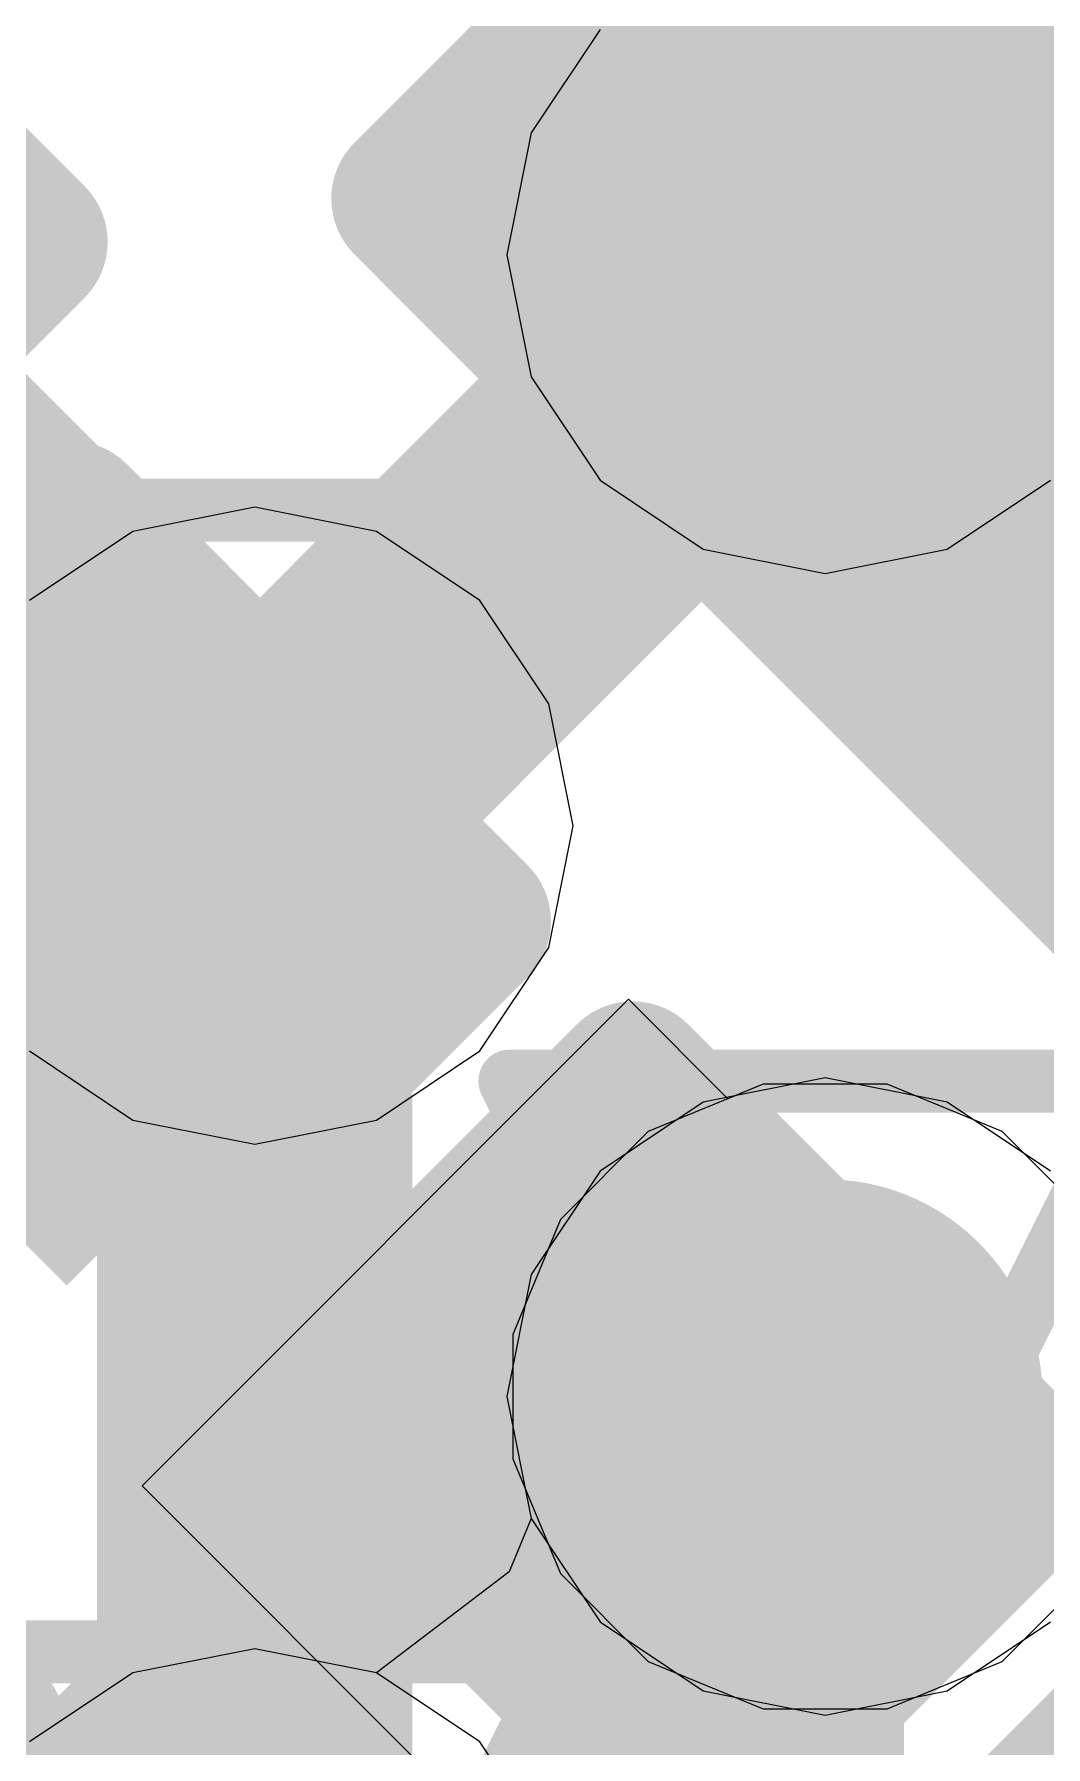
# Model space of a CAD drawing. Header units: inches. Extents: x -6 to 283, y -12 to 154.
# Drawn here: x 53.311 to 54.126, y 3.398 to 4.777 of the extents above; entities that cross this region are included whole.
import ezdxf

# ---------------------------------------------------------------- set-up
doc = ezdxf.new("R2010")
doc.units = ezdxf.units.IN
for name, color, linetype in [('Bottom Layer', 5, 'Continuous'), ('Bottom Overlay', 54, 'Continuous'), ('Bottom Paste', 16, 'Continuous'), ('Bottom Solder', 6, 'Continuous'), ('Drill Drawing', 1, 'Continuous'), ('GND-1', 16, 'Continuous'), ('GND-2', 90, 'Continuous'), ('GND-3', 216, 'Continuous'), ('GND-4', 54, 'Continuous'), ('PWR-1', 156, 'Continuous'), ('PWR-2', 130, 'Continuous'), ('Signal L1', 76, 'Continuous'), ('Signal L2', 6, 'Continuous'), ('Top Layer', 1, 'Continuous'), ('Top Paste', 8, 'Continuous'), ('Top Solder', 216, 'Continuous'), ('Via Holes', 16, 'Continuous')]:
    doc.layers.add(name, color=color, linetype=linetype)

# ---------------------------------------------------------------- blocks, each defined once
blk = doc.blocks.new('BGA_565_15_5_14_4__57')
at = {"layer": 'Top Layer'}
h = blk.add_hatch(color=1, dxfattribs=at)
edge = h.paths.add_edge_path()
edge.add_arc((3.575, 2.925), 0.125, 0, 360)
h = blk.add_hatch(color=1, dxfattribs=at)
edge = h.paths.add_edge_path()
edge.add_arc((2.925, 2.275), 0.125, 0, 360)
h = blk.add_hatch(color=1, dxfattribs=at)
edge = h.paths.add_edge_path()
edge.add_arc((3.575, 2.275), 0.125, 0, 360)
at = {"layer": 'Top Paste'}
h = blk.add_hatch(color=8, dxfattribs=at)
edge = h.paths.add_edge_path()
edge.add_arc((3.575, 2.925), 0.125, 0, 360)
h = blk.add_hatch(color=8, dxfattribs=at)
edge = h.paths.add_edge_path()
edge.add_arc((2.925, 2.275), 0.125, 0, 360)
h = blk.add_hatch(color=8, dxfattribs=at)
edge = h.paths.add_edge_path()
edge.add_arc((3.575, 2.275), 0.125, 0, 360)
at = {"layer": 'Top Solder'}
h = blk.add_hatch(color=216, dxfattribs=at)
edge = h.paths.add_edge_path()
edge.add_arc((3.575, 2.925), 0.175, 0, 360)
h = blk.add_hatch(color=216, dxfattribs=at)
edge = h.paths.add_edge_path()
edge.add_arc((2.925, 2.275), 0.175, 0, 360)
h = blk.add_hatch(color=216, dxfattribs=at)
edge = h.paths.add_edge_path()
edge.add_arc((3.575, 2.275), 0.175, 0, 360)
blk = doc.blocks.new('R___0201_B_131')
at = {"layer": 'Bottom Layer'}
for points in [[(-0.41, 0.185), (-0.14, 0.185), (-0.14, -0.185), (-0.41, -0.185)], [(0.14, 0.185), (0.41, 0.185), (0.41, -0.185), (0.14, -0.185)]]:
    blk.add_hatch(color=5, dxfattribs=at).paths.add_polyline_path(points)
at = {"layer": 'Bottom Paste'}
for points in [[(-0.41, 0.185), (-0.14, 0.185), (-0.14, -0.185), (-0.41, -0.185)], [(0.14, 0.185), (0.41, 0.185), (0.41, -0.185), (0.14, -0.185)]]:
    blk.add_hatch(color=16, dxfattribs=at).paths.add_polyline_path(points)
at = {"layer": 'Bottom Solder'}
for points in [[(-0.465, 0.24), (-0.085, 0.24), (-0.085, -0.24), (-0.465, -0.24)], [(0.085, 0.24), (0.465, 0.24), (0.465, -0.24), (0.085, -0.24)]]:
    blk.add_hatch(color=6, dxfattribs=at).paths.add_polyline_path(points)
at = {"layer": 'Bottom Overlay'}
for points in [[(-0.4826, 0.254, 0.127, 0.127, 0), (-0.4826, -0.254, 0.127, 0.127, 0)], [(-0.4826, 0.254, 0.127, 0.127, 0), (0.4826, 0.254, 0.127, 0.127, 0)], [(0.4826, 0.254, 0.127, 0.127, 0), (0.4826, -0.254, 0.127, 0.127, 0)], [(-0.4826, -0.254, 0.127, 0.127, 0), (0.4826, -0.254, 0.127, 0.127, 0)]]:
    blk.add_lwpolyline(points, format="xyseb", dxfattribs=at)
for points in [[(-0.5144, 0.254, 0.0635, 0.0635, 1), (-0.4509, 0.254, 0.0635, 0.0635, 1)], [(-0.5144, 0.254, 0.0635, 0.0635, 1), (-0.4509, 0.254, 0.0635, 0.0635, 1)], [(0.4508, 0.254, 0.0635, 0.0635, 1), (0.5143, 0.254, 0.0635, 0.0635, 1)], [(0.4508, 0.254, 0.0635, 0.0635, 1), (0.5143, 0.254, 0.0635, 0.0635, 1)], [(-0.5144, -0.254, 0.0635, 0.0635, 1), (-0.4509, -0.254, 0.0635, 0.0635, 1)], [(-0.5144, -0.254, 0.0635, 0.0635, 1), (-0.4509, -0.254, 0.0635, 0.0635, 1)], [(0.4509, -0.254, 0.0635, 0.0635, 1), (0.5144, -0.254, 0.0635, 0.0635, 1)], [(0.4509, -0.254, 0.0635, 0.0635, 1), (0.5144, -0.254, 0.0635, 0.0635, 1)]]:
    blk.add_lwpolyline(points, format="xyseb", close=True, dxfattribs=at)
blk = doc.blocks.new('CAP_0201_B_339')
at = {"layer": 'Bottom Layer'}
for points in [[(-0.45, 0.15), (-0.15, 0.15), (-0.15, -0.15), (-0.45, -0.15)], [(0.15, 0.15), (0.45, 0.15), (0.45, -0.15), (0.15, -0.15)]]:
    blk.add_hatch(color=5, dxfattribs=at).paths.add_polyline_path(points)
at = {"layer": 'Bottom Paste'}
for points in [[(-0.45, 0.15), (-0.15, 0.15), (-0.15, -0.15), (-0.45, -0.15)], [(0.15, 0.15), (0.45, 0.15), (0.45, -0.15), (0.15, -0.15)]]:
    blk.add_hatch(color=16, dxfattribs=at).paths.add_polyline_path(points)
at = {"layer": 'Bottom Solder'}
for points in [[(-0.505, 0.205), (-0.095, 0.205), (-0.095, -0.205), (-0.505, -0.205)], [(0.095, 0.205), (0.505, 0.205), (0.505, -0.205), (0.095, -0.205)]]:
    blk.add_hatch(color=6, dxfattribs=at).paths.add_polyline_path(points)
at = {"layer": 'Bottom Overlay'}
for points in [[(-0.5334, 0.2286, 0.127, 0.127, 0), (-0.5334, -0.2286, 0.127, 0.127, 0)], [(-0.5334, 0.2286, 0.127, 0.127, 0), (-0.2032, 0.2286, 0.127, 0.127, 0)], [(0.2032, 0.2286, 0.127, 0.127, 0), (0.5334, 0.2286, 0.127, 0.127, 0)], [(0.5334, 0.2286, 0.127, 0.127, 0), (0.5334, -0.2286, 0.127, 0.127, 0)], [(-0.5334, -0.2286, 0.127, 0.127, 0), (-0.2032, -0.2286, 0.127, 0.127, 0)], [(0.2032, -0.2286, 0.127, 0.127, 0), (0.5334, -0.2286, 0.127, 0.127, 0)]]:
    blk.add_lwpolyline(points, format="xyseb", dxfattribs=at)
for points in [[(-0.5651, 0.2286, 0.0635, 0.0635, 1), (-0.5016, 0.2286, 0.0635, 0.0635, 1)], [(-0.5651, 0.2286, 0.0635, 0.0635, 1), (-0.5016, 0.2286, 0.0635, 0.0635, 1)], [(-0.2349, 0.2286, 0.0635, 0.0635, 1), (-0.1714, 0.2286, 0.0635, 0.0635, 1)], [(0.1714, 0.2286, 0.0635, 0.0635, 1), (0.2349, 0.2286, 0.0635, 0.0635, 1)], [(0.5016, 0.2286, 0.0635, 0.0635, 1), (0.5651, 0.2286, 0.0635, 0.0635, 1)], [(0.5016, 0.2286, 0.0635, 0.0635, 1), (0.5651, 0.2286, 0.0635, 0.0635, 1)], [(-0.5651, -0.2286, 0.0635, 0.0635, 1), (-0.5016, -0.2286, 0.0635, 0.0635, 1)], [(-0.5651, -0.2286, 0.0635, 0.0635, 1), (-0.5016, -0.2286, 0.0635, 0.0635, 1)], [(-0.2349, -0.2286, 0.0635, 0.0635, 1), (-0.1714, -0.2286, 0.0635, 0.0635, 1)], [(0.1714, -0.2286, 0.0635, 0.0635, 1), (0.2349, -0.2286, 0.0635, 0.0635, 1)], [(0.5016, -0.2286, 0.0635, 0.0635, 1), (0.5651, -0.2286, 0.0635, 0.0635, 1)], [(0.5016, -0.2286, 0.0635, 0.0635, 1), (0.5651, -0.2286, 0.0635, 0.0635, 1)]]:
    blk.add_lwpolyline(points, format="xyseb", close=True, dxfattribs=at)
blk = doc.blocks.new('CAP_0201_B_343')
at = {"layer": 'Bottom Layer'}
for points in [[(-0.45, 0.15), (-0.15, 0.15), (-0.15, -0.15), (-0.45, -0.15)], [(0.15, 0.15), (0.45, 0.15), (0.45, -0.15), (0.15, -0.15)]]:
    blk.add_hatch(color=5, dxfattribs=at).paths.add_polyline_path(points)
at = {"layer": 'Bottom Paste'}
for points in [[(-0.45, 0.15), (-0.15, 0.15), (-0.15, -0.15), (-0.45, -0.15)], [(0.15, 0.15), (0.45, 0.15), (0.45, -0.15), (0.15, -0.15)]]:
    blk.add_hatch(color=16, dxfattribs=at).paths.add_polyline_path(points)
at = {"layer": 'Bottom Solder'}
for points in [[(-0.505, 0.205), (-0.095, 0.205), (-0.095, -0.205), (-0.505, -0.205)], [(0.095, 0.205), (0.505, 0.205), (0.505, -0.205), (0.095, -0.205)]]:
    blk.add_hatch(color=6, dxfattribs=at).paths.add_polyline_path(points)
at = {"layer": 'Bottom Overlay'}
for points in [[(-0.2032, 0.2286, 0.127, 0.127, 0), (-0.5334, 0.2286, 0.127, 0.127, 0)], [(-0.5334, 0.2286, 0.127, 0.127, 0), (-0.5334, -0.2286, 0.127, 0.127, 0)], [(0.5334, 0.2286, 0.127, 0.127, 0), (0.2032, 0.2286, 0.127, 0.127, 0)], [(0.5334, 0.2286, 0.127, 0.127, 0), (0.5334, -0.2286, 0.127, 0.127, 0)], [(-0.2032, -0.2286, 0.127, 0.127, 0), (-0.5334, -0.2286, 0.127, 0.127, 0)], [(0.5334, -0.2286, 0.127, 0.127, 0), (0.2032, -0.2286, 0.127, 0.127, 0)]]:
    blk.add_lwpolyline(points, format="xyseb", dxfattribs=at)
for points in [[(-0.5651, 0.2286, 0.0635, 0.0635, 1), (-0.5016, 0.2286, 0.0635, 0.0635, 1)], [(-0.5651, 0.2286, 0.0635, 0.0635, 1), (-0.5016, 0.2286, 0.0635, 0.0635, 1)], [(-0.2349, 0.2286, 0.0635, 0.0635, 1), (-0.1714, 0.2286, 0.0635, 0.0635, 1)], [(0.1715, 0.2286, 0.0635, 0.0635, 1), (0.235, 0.2286, 0.0635, 0.0635, 1)], [(0.5016, 0.2286, 0.0635, 0.0635, 1), (0.5651, 0.2286, 0.0635, 0.0635, 1)], [(0.5016, 0.2286, 0.0635, 0.0635, 1), (0.5651, 0.2286, 0.0635, 0.0635, 1)], [(-0.5651, -0.2286, 0.0635, 0.0635, 1), (-0.5016, -0.2286, 0.0635, 0.0635, 1)], [(-0.5651, -0.2286, 0.0635, 0.0635, 1), (-0.5016, -0.2286, 0.0635, 0.0635, 1)], [(-0.2349, -0.2286, 0.0635, 0.0635, 1), (-0.1714, -0.2286, 0.0635, 0.0635, 1)], [(0.1715, -0.2286, 0.0635, 0.0635, 1), (0.235, -0.2286, 0.0635, 0.0635, 1)], [(0.5016, -0.2286, 0.0635, 0.0635, 1), (0.5651, -0.2286, 0.0635, 0.0635, 1)], [(0.5016, -0.2286, 0.0635, 0.0635, 1), (0.5651, -0.2286, 0.0635, 0.0635, 1)]]:
    blk.add_lwpolyline(points, format="xyseb", close=True, dxfattribs=at)
blk = doc.blocks.new('CAP_0201_B_378')
at = {"layer": 'Bottom Layer'}
for points in [[(-0.45, 0.15), (-0.15, 0.15), (-0.15, -0.15), (-0.45, -0.15)], [(0.15, 0.15), (0.45, 0.15), (0.45, -0.15), (0.15, -0.15)]]:
    blk.add_hatch(color=5, dxfattribs=at).paths.add_polyline_path(points)
at = {"layer": 'Bottom Paste'}
for points in [[(-0.45, 0.15), (-0.15, 0.15), (-0.15, -0.15), (-0.45, -0.15)], [(0.15, 0.15), (0.45, 0.15), (0.45, -0.15), (0.15, -0.15)]]:
    blk.add_hatch(color=16, dxfattribs=at).paths.add_polyline_path(points)
at = {"layer": 'Bottom Solder'}
for points in [[(-0.505, 0.205), (-0.095, 0.205), (-0.095, -0.205), (-0.505, -0.205)], [(0.095, 0.205), (0.505, 0.205), (0.505, -0.205), (0.095, -0.205)]]:
    blk.add_hatch(color=6, dxfattribs=at).paths.add_polyline_path(points)
at = {"layer": 'Bottom Overlay'}
for points in [[(-0.5334, -0.2286, 0.127, 0.127, 0), (-0.5334, 0.2286, 0.127, 0.127, 0)], [(-0.2032, 0.2286, 0.127, 0.127, 0), (-0.5334, 0.2286, 0.127, 0.127, 0)], [(0.5334, 0.2286, 0.127, 0.127, 0), (0.2032, 0.2286, 0.127, 0.127, 0)], [(0.5334, -0.2286, 0.127, 0.127, 0), (0.5334, 0.2286, 0.127, 0.127, 0)], [(-0.2032, -0.2286, 0.127, 0.127, 0), (-0.5334, -0.2286, 0.127, 0.127, 0)], [(0.5334, -0.2286, 0.127, 0.127, 0), (0.2032, -0.2286, 0.127, 0.127, 0)]]:
    blk.add_lwpolyline(points, format="xyseb", dxfattribs=at)
for points in [[(-0.5651, 0.2286, 0.0635, 0.0635, 1), (-0.5016, 0.2286, 0.0635, 0.0635, 1)], [(-0.5651, 0.2286, 0.0635, 0.0635, 1), (-0.5016, 0.2286, 0.0635, 0.0635, 1)], [(-0.2349, 0.2286, 0.0635, 0.0635, 1), (-0.1714, 0.2286, 0.0635, 0.0635, 1)], [(0.1714, 0.2286, 0.0635, 0.0635, 1), (0.2349, 0.2286, 0.0635, 0.0635, 1)], [(0.5016, 0.2286, 0.0635, 0.0635, 1), (0.5651, 0.2286, 0.0635, 0.0635, 1)], [(0.5016, 0.2286, 0.0635, 0.0635, 1), (0.5651, 0.2286, 0.0635, 0.0635, 1)], [(-0.5651, -0.2286, 0.0635, 0.0635, 1), (-0.5016, -0.2286, 0.0635, 0.0635, 1)], [(-0.5651, -0.2286, 0.0635, 0.0635, 1), (-0.5016, -0.2286, 0.0635, 0.0635, 1)], [(-0.2349, -0.2286, 0.0635, 0.0635, 1), (-0.1714, -0.2286, 0.0635, 0.0635, 1)], [(0.1714, -0.2286, 0.0635, 0.0635, 1), (0.2349, -0.2286, 0.0635, 0.0635, 1)], [(0.5016, -0.2286, 0.0635, 0.0635, 1), (0.5651, -0.2286, 0.0635, 0.0635, 1)], [(0.5016, -0.2286, 0.0635, 0.0635, 1), (0.5651, -0.2286, 0.0635, 0.0635, 1)]]:
    blk.add_lwpolyline(points, format="xyseb", close=True, dxfattribs=at)
blk = doc.blocks.new('C___0402_B_394')
at = {"layer": 'Bottom Layer'}
blk.add_hatch(color=5, dxfattribs=at).paths.add_polyline_path([(-0.2413, 0.3175), (-0.2413, -0.3175), (-0.6985, -0.3175), (-0.6985, 0.3175)])
at = {"layer": 'Bottom Paste'}
blk.add_hatch(color=16, dxfattribs=at).paths.add_polyline_path([(-0.2413, 0.3175), (-0.2413, -0.3175), (-0.6985, -0.3175), (-0.6985, 0.3175)])
at = {"layer": 'Bottom Solder'}
blk.add_hatch(color=6, dxfattribs=at).paths.add_polyline_path([(-0.1813, 0.3775), (-0.1813, -0.3775), (-0.7585, -0.3775), (-0.7585, 0.3775)])
at = {"layer": 'Bottom Overlay'}
for points in [[(-0.7874, 0.4064, 0.127, 0.127, 0), (-0.7874, -0.4064, 0.127, 0.127, 0)], [(-0.7874, 0.4064, 0.127, 0.127, 0), (-0.2794, 0.4064, 0.127, 0.127, 0)], [(-0.7874, -0.4064, 0.127, 0.127, 0), (-0.2794, -0.4064, 0.127, 0.127, 0)]]:
    blk.add_lwpolyline(points, format="xyseb", dxfattribs=at)
for points in [[(-0.8191, 0.4064, 0.0635, 0.0635, 1), (-0.7556, 0.4064, 0.0635, 0.0635, 1)], [(-0.8191, 0.4064, 0.0635, 0.0635, 1), (-0.7556, 0.4064, 0.0635, 0.0635, 1)], [(-0.8191, -0.4064, 0.0635, 0.0635, 1), (-0.7556, -0.4064, 0.0635, 0.0635, 1)], [(-0.8191, -0.4064, 0.0635, 0.0635, 1), (-0.7556, -0.4064, 0.0635, 0.0635, 1)]]:
    blk.add_lwpolyline(points, format="xyseb", close=True, dxfattribs=at)

msp = doc.modelspace()

# ---------------------------------------------------------------- hatches: boundary and pattern name
at = {"layer": 'Bottom Layer'}
h = msp.add_hatch(color=5, dxfattribs=at)
edge = h.paths.add_edge_path()
edge.add_arc((53.9482, 4.599), 0.15, 0, 360)
h = msp.add_hatch(color=5, dxfattribs=at)
edge = h.paths.add_edge_path()
edge.add_arc((53.4886, 4.1394), 0.15, 0, 360)
h = msp.add_hatch(color=5, dxfattribs=at)
edge = h.paths.add_edge_path()
edge.add_arc((53.9482, 3.6798), 0.15, 0, 360)
at = {"layer": 'GND-1'}
h = msp.add_hatch(color=16, dxfattribs=at)
edge = h.paths.add_edge_path()
edge.add_arc((53.9482, 4.599), 0.15, 0, 360)
h = msp.add_hatch(color=16, dxfattribs=at)
edge = h.paths.add_edge_path()
edge.add_arc((53.4886, 4.1394), 0.15, 0, 360)
h = msp.add_hatch(color=16, dxfattribs=at)
edge = h.paths.add_edge_path()
edge.add_arc((53.9482, 3.6798), 0.15, 0, 360)
at = {"layer": 'GND-2'}
h = msp.add_hatch(color=90, dxfattribs=at)
edge = h.paths.add_edge_path()
edge.add_arc((53.9482, 4.599), 0.15, 0, 360)
h = msp.add_hatch(color=90, dxfattribs=at)
edge = h.paths.add_edge_path()
edge.add_arc((53.4886, 4.1394), 0.15, 0, 360)
h = msp.add_hatch(color=90, dxfattribs=at)
edge = h.paths.add_edge_path()
edge.add_arc((53.9482, 3.6798), 0.15, 0, 360)
at = {"layer": 'GND-3'}
h = msp.add_hatch(color=216, dxfattribs=at)
edge = h.paths.add_edge_path()
edge.add_arc((53.9482, 4.599), 0.15, 0, 360)
h = msp.add_hatch(color=216, dxfattribs=at)
edge = h.paths.add_edge_path()
edge.add_arc((53.4886, 4.1394), 0.15, 0, 360)
h = msp.add_hatch(color=216, dxfattribs=at)
edge = h.paths.add_edge_path()
edge.add_arc((53.9482, 3.6798), 0.15, 0, 360)
at = {"layer": 'GND-4'}
h = msp.add_hatch(color=54, dxfattribs=at)
edge = h.paths.add_edge_path()
edge.add_arc((53.9482, 4.599), 0.15, 0, 360)
h = msp.add_hatch(color=54, dxfattribs=at)
edge = h.paths.add_edge_path()
edge.add_arc((53.4886, 4.1394), 0.15, 0, 360)
h = msp.add_hatch(color=54, dxfattribs=at)
edge = h.paths.add_edge_path()
edge.add_arc((53.9482, 3.6798), 0.15, 0, 360)
at = {"layer": 'PWR-1'}
h = msp.add_hatch(color=156, dxfattribs=at)
edge = h.paths.add_edge_path()
edge.add_arc((53.9482, 4.599), 0.15, 0, 360)
h = msp.add_hatch(color=156, dxfattribs=at)
edge = h.paths.add_edge_path()
edge.add_arc((53.4886, 4.1394), 0.15, 0, 360)
h = msp.add_hatch(color=156, dxfattribs=at)
edge = h.paths.add_edge_path()
edge.add_arc((53.9482, 3.6798), 0.15, 0, 360)
at = {"layer": 'PWR-2'}
h = msp.add_hatch(color=130, dxfattribs=at)
edge = h.paths.add_edge_path()
edge.add_arc((53.9482, 4.599), 0.15, 0, 360)
h = msp.add_hatch(color=130, dxfattribs=at)
edge = h.paths.add_edge_path()
edge.add_arc((53.4886, 4.1394), 0.15, 0, 360)
h = msp.add_hatch(color=130, dxfattribs=at)
edge = h.paths.add_edge_path()
edge.add_arc((53.9482, 3.6798), 0.15, 0, 360)
at = {"layer": 'Signal L1'}
h = msp.add_hatch(color=76, dxfattribs=at)
edge = h.paths.add_edge_path()
edge.add_arc((53.9482, 4.599), 0.15, 0, 360)
h = msp.add_hatch(color=76, dxfattribs=at)
edge = h.paths.add_edge_path()
edge.add_arc((53.4886, 4.1394), 0.15, 0, 360)
h = msp.add_hatch(color=76, dxfattribs=at)
edge = h.paths.add_edge_path()
edge.add_arc((53.9482, 3.6798), 0.15, 0, 360)
at = {"layer": 'Signal L2'}
h = msp.add_hatch(color=6, dxfattribs=at)
edge = h.paths.add_edge_path()
edge.add_arc((53.9482, 4.599), 0.15, 0, 360)
h = msp.add_hatch(color=6, dxfattribs=at)
edge = h.paths.add_edge_path()
edge.add_arc((53.4886, 4.1394), 0.15, 0, 360)
h = msp.add_hatch(color=6, dxfattribs=at)
edge = h.paths.add_edge_path()
edge.add_arc((53.9482, 3.6798), 0.15, 0, 360)
at = {"layer": 'Top Layer'}
h = msp.add_hatch(color=1, dxfattribs=at)
edge = h.paths.add_edge_path()
edge.add_arc((53.9482, 4.599), 0.15, 0, 360)
h = msp.add_hatch(color=1, dxfattribs=at)
edge = h.paths.add_edge_path()
edge.add_arc((53.4886, 4.1394), 0.15, 0, 360)
h = msp.add_hatch(color=1, dxfattribs=at)
edge = h.paths.add_edge_path()
edge.add_arc((53.9482, 3.6798), 0.15, 0, 360)
at = {"layer": 'Via Holes'}
h = msp.add_hatch(color=7, dxfattribs=at)
edge = h.paths.add_edge_path()
edge.add_arc((53.9482, 4.599), 0.075, 0, 360)
h = msp.add_hatch(color=7, dxfattribs=at)
edge = h.paths.add_edge_path()
edge.add_arc((53.4886, 4.1394), 0.075, 0, 360)
h = msp.add_hatch(color=7, dxfattribs=at)
edge = h.paths.add_edge_path()
edge.add_arc((53.9482, 3.6798), 0.075, 0, 360)

# ---------------------------------------------------------------- linework, layer by layer
at = {"layer": 'Bottom Layer'}
for p, q in [((53.7897, 3.9996), (53.3979, 3.6079)), ((53.8697, 3.9196), (53.7897, 3.9996)), ((53.8981, 3.9314), (53.8697, 3.9196)), ((53.9982, 3.9314), (53.8981, 3.9314)), ((54.0907, 3.8931), (53.9982, 3.9314)), ((54.1615, 3.8223), (54.0907, 3.8931)), ((53.3979, 3.6079), (53.7884, 3.2174))]:
    msp.add_line(p, q, dxfattribs=at)
at = {"layer": 'Drill Drawing'}
for points in [[(53.6942, 4.853, 0.0508, 0.0508, 0), (53.9482, 4.345, 0.0508, 0.0508, 0)], [(53.9482, 4.345, 0.0508, 0.0508, 0), (54.2022, 4.853, 0.0508, 0.0508, 0)], [(53.2346, 4.3934, 0.0508, 0.0508, 0), (53.7426, 4.3934, 0.0508, 0.0508, 0)], [(53.2346, 4.3934, 0.0508, 0.0508, 0), (53.4886, 3.8854, 0.0508, 0.0508, 0)], [(53.4886, 3.8854, 0.0508, 0.0508, 0), (53.7426, 4.3934, 0.0508, 0.0508, 0)], [(53.6942, 3.9338, 0.0508, 0.0508, 0), (54.2022, 3.9338, 0.0508, 0.0508, 0)], [(53.6942, 3.9338, 0.0508, 0.0508, 0), (53.9482, 3.4258, 0.0508, 0.0508, 0)], [(53.9482, 3.4258, 0.0508, 0.0508, 0), (54.2022, 3.9338, 0.0508, 0.0508, 0)], [(53.2346, 3.4742, 0.0508, 0.0508, 0), (53.7426, 3.4742, 0.0508, 0.0508, 0)], [(53.4886, 2.9662, 0.0508, 0.0508, 0), (53.7426, 3.4742, 0.0508, 0.0508, 0)]]:
    msp.add_lwpolyline(points, format="xyseb", dxfattribs=at)
for points in [[(53.7299, 4.3934, 0.0254, 0.0254, 1), (53.7553, 4.3934, 0.0254, 0.0254, 1)], [(53.7299, 4.3934, 0.0254, 0.0254, 1), (53.7553, 4.3934, 0.0254, 0.0254, 1)], [(53.9355, 4.345, 0.0254, 0.0254, 1), (53.9609, 4.345, 0.0254, 0.0254, 1)], [(53.9355, 4.345, 0.0254, 0.0254, 1), (53.9609, 4.345, 0.0254, 0.0254, 1)], [(53.6815, 3.9338, 0.0254, 0.0254, 1), (53.7069, 3.9338, 0.0254, 0.0254, 1)], [(53.6815, 3.9338, 0.0254, 0.0254, 1), (53.7069, 3.9338, 0.0254, 0.0254, 1)], [(53.4759, 3.8854, 0.0254, 0.0254, 1), (53.5013, 3.8854, 0.0254, 0.0254, 1)], [(53.4759, 3.8854, 0.0254, 0.0254, 1), (53.5013, 3.8854, 0.0254, 0.0254, 1)], [(53.7299, 3.4742, 0.0254, 0.0254, 1), (53.7553, 3.4742, 0.0254, 0.0254, 1)], [(53.7299, 3.4742, 0.0254, 0.0254, 1), (53.7553, 3.4742, 0.0254, 0.0254, 1)], [(53.9355, 3.4258, 0.0254, 0.0254, 1), (53.9609, 3.4258, 0.0254, 0.0254, 1)], [(53.9355, 3.4258, 0.0254, 0.0254, 1), (53.9609, 3.4258, 0.0254, 0.0254, 1)]]:
    msp.add_lwpolyline(points, format="xyseb", close=True, dxfattribs=at)
at = {"layer": 'GND-1'}
for p, q in [((53.8981, 3.9314), (53.8057, 3.8931)), ((53.9982, 3.9314), (53.8981, 3.9314)), ((54.0907, 3.8931), (53.9982, 3.9314)), ((53.8057, 3.8931), (53.7349, 3.8223)), ((54.1615, 3.8223), (54.0907, 3.8931)), ((53.7349, 3.8223), (53.6966, 3.7298)), ((53.6966, 3.7298), (53.6966, 3.6297)), ((53.6966, 3.6297), (53.7349, 3.5373)), ((53.7349, 3.5373), (53.8057, 3.4665)), ((54.0907, 3.4665), (54.1615, 3.5373)), ((53.8057, 3.4665), (53.8981, 3.4282)), ((53.9982, 3.4282), (54.0907, 3.4665)), ((53.8981, 3.4282), (53.9982, 3.4282))]:
    msp.add_line(p, q, dxfattribs=at)
at = {"layer": 'GND-2'}
for p, q in [((53.8981, 3.9314), (53.8057, 3.8931)), ((53.9982, 3.9314), (53.8981, 3.9314)), ((54.0907, 3.8931), (53.9982, 3.9314)), ((53.8057, 3.8931), (53.7349, 3.8223)), ((54.1615, 3.8223), (54.0907, 3.8931)), ((53.7349, 3.8223), (53.6966, 3.7298)), ((53.6966, 3.7298), (53.6966, 3.6297)), ((53.6966, 3.6297), (53.7349, 3.5373)), ((53.7349, 3.5373), (53.8057, 3.4665)), ((54.0907, 3.4665), (54.1615, 3.5373)), ((53.8057, 3.4665), (53.8981, 3.4282)), ((53.9982, 3.4282), (54.0907, 3.4665)), ((53.8981, 3.4282), (53.9982, 3.4282))]:
    msp.add_line(p, q, dxfattribs=at)
at = {"layer": 'GND-3'}
for p, q in [((53.8981, 3.9314), (53.8057, 3.8931)), ((53.9982, 3.9314), (53.8981, 3.9314)), ((54.0907, 3.8931), (53.9982, 3.9314)), ((53.8057, 3.8931), (53.7349, 3.8223)), ((54.1615, 3.8223), (54.0907, 3.8931)), ((53.7349, 3.8223), (53.6966, 3.7298)), ((53.6966, 3.7298), (53.6966, 3.6297)), ((53.6966, 3.6297), (53.7349, 3.5373)), ((53.7349, 3.5373), (53.8057, 3.4665)), ((54.0907, 3.4665), (54.1615, 3.5373)), ((53.8057, 3.4665), (53.8981, 3.4282)), ((53.9982, 3.4282), (54.0907, 3.4665)), ((53.8981, 3.4282), (53.9982, 3.4282))]:
    msp.add_line(p, q, dxfattribs=at)
at = {"layer": 'GND-4'}
for p, q in [((53.8981, 3.9314), (53.8057, 3.8931)), ((53.9982, 3.9314), (53.8981, 3.9314)), ((54.0907, 3.8931), (53.9982, 3.9314)), ((53.8057, 3.8931), (53.7349, 3.8223)), ((54.1615, 3.8223), (54.0907, 3.8931)), ((53.7349, 3.8223), (53.6966, 3.7298)), ((53.6966, 3.7298), (53.6966, 3.6297)), ((53.6966, 3.6297), (53.7349, 3.5373)), ((53.7349, 3.5373), (53.8057, 3.4665)), ((54.0907, 3.4665), (54.1615, 3.5373)), ((53.8057, 3.4665), (53.8981, 3.4282)), ((53.9982, 3.4282), (54.0907, 3.4665)), ((53.8981, 3.4282), (53.9982, 3.4282))]:
    msp.add_line(p, q, dxfattribs=at)
at = {"layer": 'PWR-1'}
for p, q in [((53.7668, 4.7804), (53.7112, 4.6972)), ((53.7112, 4.6972), (53.6917, 4.599)), ((53.6917, 4.599), (53.7112, 4.5008)), ((53.7112, 4.5008), (53.7668, 4.4176)), ((53.7668, 4.4176), (53.85, 4.362)), ((54.0464, 4.362), (54.1296, 4.4176)), ((53.4886, 4.3959), (53.3904, 4.3764)), ((53.5867, 4.3764), (53.4886, 4.3959)), ((53.3904, 4.3764), (53.3072, 4.3208)), ((53.67, 4.3208), (53.5867, 4.3764)), ((53.85, 4.362), (53.9482, 4.3425)), ((53.9482, 4.3425), (54.0464, 4.362)), ((53.7256, 4.2376), (53.67, 4.3208)), ((53.7451, 4.1394), (53.7256, 4.2376)), ((53.7256, 4.0412), (53.7451, 4.1394)), ((53.67, 3.958), (53.7256, 4.0412)), ((53.3072, 3.958), (53.3904, 3.9024)), ((53.5867, 3.9024), (53.67, 3.958)), ((53.9482, 3.9363), (53.85, 3.9168)), ((54.0464, 3.9168), (53.9482, 3.9363)), ((53.85, 3.9168), (53.7668, 3.8612)), ((54.1296, 3.8612), (54.0464, 3.9168)), ((53.3904, 3.9024), (53.4886, 3.8829)), ((53.4886, 3.8829), (53.5867, 3.9024)), ((53.7668, 3.8612), (53.7112, 3.7779)), ((53.7112, 3.7779), (53.6917, 3.6798)), ((53.6917, 3.6798), (53.7112, 3.5816)), ((53.7112, 3.5816), (53.7668, 3.4984)), ((53.7668, 3.4984), (53.85, 3.4428)), ((54.0464, 3.4428), (54.1296, 3.4984)), ((53.4886, 3.4767), (53.3904, 3.4572)), ((53.5867, 3.4572), (53.4886, 3.4767)), ((53.3904, 3.4572), (53.3072, 3.4016)), ((53.67, 3.4016), (53.5867, 3.4572)), ((53.85, 3.4428), (53.9482, 3.4232)), ((53.9482, 3.4232), (54.0464, 3.4428)), ((53.7256, 3.3183), (53.67, 3.4016))]:
    msp.add_line(p, q, dxfattribs=at)
at = {"layer": 'PWR-2'}
for p, q in [((53.7668, 4.7804), (53.7112, 4.6972)), ((53.7112, 4.6972), (53.6917, 4.599)), ((53.6917, 4.599), (53.7112, 4.5008)), ((53.7112, 4.5008), (53.7668, 4.4176)), ((53.7668, 4.4176), (53.85, 4.362)), ((54.0464, 4.362), (54.1296, 4.4176)), ((53.4886, 4.3959), (53.3904, 4.3764)), ((53.5867, 4.3764), (53.4886, 4.3959)), ((53.3904, 4.3764), (53.3072, 4.3208)), ((53.67, 4.3208), (53.5867, 4.3764)), ((53.85, 4.362), (53.9482, 4.3425)), ((53.9482, 4.3425), (54.0464, 4.362)), ((53.7256, 4.2376), (53.67, 4.3208)), ((53.7451, 4.1394), (53.7256, 4.2376)), ((53.7256, 4.0412), (53.7451, 4.1394)), ((53.67, 3.958), (53.7256, 4.0412)), ((53.3072, 3.958), (53.3904, 3.9024)), ((53.5867, 3.9024), (53.67, 3.958)), ((53.9482, 3.9363), (53.85, 3.9168)), ((54.0464, 3.9168), (53.9482, 3.9363)), ((53.85, 3.9168), (53.7668, 3.8612)), ((54.1296, 3.8612), (54.0464, 3.9168)), ((53.3904, 3.9024), (53.4886, 3.8829)), ((53.4886, 3.8829), (53.5867, 3.9024)), ((53.7668, 3.8612), (53.7112, 3.7779)), ((53.7112, 3.7779), (53.6917, 3.6798)), ((53.6917, 3.6798), (53.7112, 3.5816)), ((53.7112, 3.5816), (53.6937, 3.5385)), ((53.6937, 3.5385), (53.5867, 3.4572)), ((53.4886, 3.4767), (53.3904, 3.4572)), ((53.5867, 3.4572), (53.4886, 3.4767)), ((53.3904, 3.4572), (53.3072, 3.4016))]:
    msp.add_line(p, q, dxfattribs=at)
msp.add_lwpolyline([(53.9482, 3.2342, 0.127, 0.127, 0), (53.9482, 3.6798, 0.127, 0.127, 0)], format="xyseb", dxfattribs=at)
msp.add_lwpolyline([(53.9164, 3.6798, 0.0635, 0.0635, 1), (53.9799, 3.6798, 0.0635, 0.0635, 1)], format="xyseb", close=True, dxfattribs=at)
at = {"layer": 'Signal L2'}
for p, q in [((53.7668, 4.7804), (53.7112, 4.6972)), ((53.7112, 4.6972), (53.6917, 4.599)), ((53.6917, 4.599), (53.7112, 4.5008)), ((53.7112, 4.5008), (53.7668, 4.4176)), ((53.7668, 4.4176), (53.85, 4.362)), ((54.0464, 4.362), (54.1296, 4.4176)), ((53.4886, 4.3959), (53.3904, 4.3764)), ((53.5867, 4.3764), (53.4886, 4.3959)), ((53.3904, 4.3764), (53.3072, 4.3208)), ((53.67, 4.3208), (53.5867, 4.3764)), ((53.85, 4.362), (53.9482, 4.3425)), ((53.9482, 4.3425), (54.0464, 4.362)), ((53.7256, 4.2376), (53.67, 4.3208)), ((53.7451, 4.1394), (53.7256, 4.2376)), ((53.7256, 4.0412), (53.7451, 4.1394)), ((53.67, 3.958), (53.7256, 4.0412)), ((53.3072, 3.958), (53.3904, 3.9024)), ((53.5867, 3.9024), (53.67, 3.958)), ((53.9482, 3.9363), (53.85, 3.9168)), ((54.0464, 3.9168), (53.9482, 3.9363)), ((53.85, 3.9168), (53.7668, 3.8612)), ((54.1296, 3.8612), (54.0464, 3.9168)), ((53.3904, 3.9024), (53.4886, 3.8829)), ((53.4886, 3.8829), (53.5867, 3.9024)), ((53.7668, 3.8612), (53.7112, 3.7779)), ((53.7112, 3.7779), (53.6917, 3.6798)), ((53.6917, 3.6798), (53.7112, 3.5816)), ((53.7112, 3.5816), (53.7668, 3.4984)), ((53.7668, 3.4984), (53.85, 3.4428)), ((54.0464, 3.4428), (54.1296, 3.4984)), ((53.4886, 3.4767), (53.3904, 3.4572)), ((53.5867, 3.4572), (53.4886, 3.4767)), ((53.3904, 3.4572), (53.3072, 3.4016)), ((53.67, 3.4016), (53.5867, 3.4572)), ((53.85, 3.4428), (53.9482, 3.4232)), ((53.9482, 3.4232), (54.0464, 3.4428)), ((53.7256, 3.3183), (53.67, 3.4016))]:
    msp.add_line(p, q, dxfattribs=at)
at = {"layer": 'Top Layer'}
for points in [[(53.9482, 4.599, 0.254, 0.254, 0), (53.9482, 5.5183, 0.254, 0.254, 0)], [(53.029, 4.599, 0.254, 0.254, 0), (53.4886, 4.1394, 0.254, 0.254, 0)], [(53.4886, 4.1394, 0.254, 0.254, 0), (53.9482, 4.599, 0.254, 0.254, 0)], [(53.9482, 4.599, 0.254, 0.254, 0), (54.4078, 4.1394, 0.254, 0.254, 0)], [(53.4886, 3.2202, 0.254, 0.254, 0), (53.4886, 4.1394, 0.254, 0.254, 0)]]:
    msp.add_lwpolyline(points, format="xyseb", dxfattribs=at)
for points in [[(53.8847, 4.599, 0.127, 0.127, 1), (54.0117, 4.599, 0.127, 0.127, 1)], [(53.8847, 4.599, 0.127, 0.127, 1), (54.0117, 4.599, 0.127, 0.127, 1)], [(53.8847, 4.599, 0.127, 0.127, 1), (54.0117, 4.599, 0.127, 0.127, 1)], [(53.4251, 4.1394, 0.127, 0.127, 1), (53.5521, 4.1394, 0.127, 0.127, 1)], [(53.4251, 4.1394, 0.127, 0.127, 1), (53.5521, 4.1394, 0.127, 0.127, 1)], [(53.4251, 4.1394, 0.127, 0.127, 1), (53.5521, 4.1394, 0.127, 0.127, 1)]]:
    msp.add_lwpolyline(points, format="xyseb", close=True, dxfattribs=at)

# ---------------------------------------------------------------- block references
for name, p, rotation in [('BGA_565_15_5_14_4__57', (54.4079, 8.2759), 225), ('C___0402_B_394', (54.4579, 4.9138), 45), ('CAP_0201_B_343', (52.7679, 4.8249), 135), ('CAP_0201_B_378', (53.125, 3.847), 225), ('CAP_0201_B_339', (53.5775, 3.3957), 45), ('R___0201_B_131', (54.0607, 2.9239), 45)]:
    msp.add_blockref(name, p, dxfattribs=dict(rotation=rotation))

doc.saveas('drawing.dxf')
